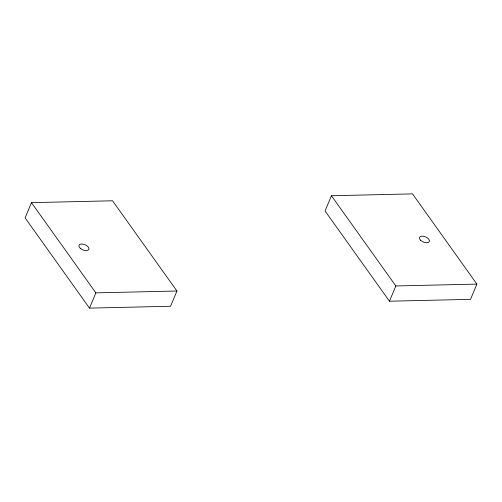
<?xml version="1.0" encoding="UTF-8"?>
<svg xmlns="http://www.w3.org/2000/svg" width="502" height="502" viewBox="0 0 502 502"><rect width="100%" height="100%" fill="white"/><g stroke="black" fill="none" stroke-linecap="round" stroke-linejoin="round"><path stroke-width="0.75" d="M31.475 202.651L25.1 217.899L89.494 308.121L170.567 306.251L176.942 291.009L112.548 200.787L31.475 202.651L95.869 292.873L176.942 291.009M89.494 308.121L95.869 292.873M331.433 195.749L325.058 210.991L389.452 301.213L470.525 299.349L476.9 284.101L412.506 193.879L331.433 195.749L395.833 285.964L476.9 284.101M389.452 301.213L395.833 285.964M80.245 248.252A5.34 2.805 22.7 0 0 88.766 249.563A5.34 2.805 22.7 0 0 82.817 244.079A5.34 2.805 22.7 0 0 80.245 248.252M420.739 240.414A5.34 2.805 22.7 0 0 429.26 241.726A5.34 2.805 22.7 0 0 423.311 236.235A5.34 2.805 22.7 0 0 420.739 240.414"/></g></svg>
